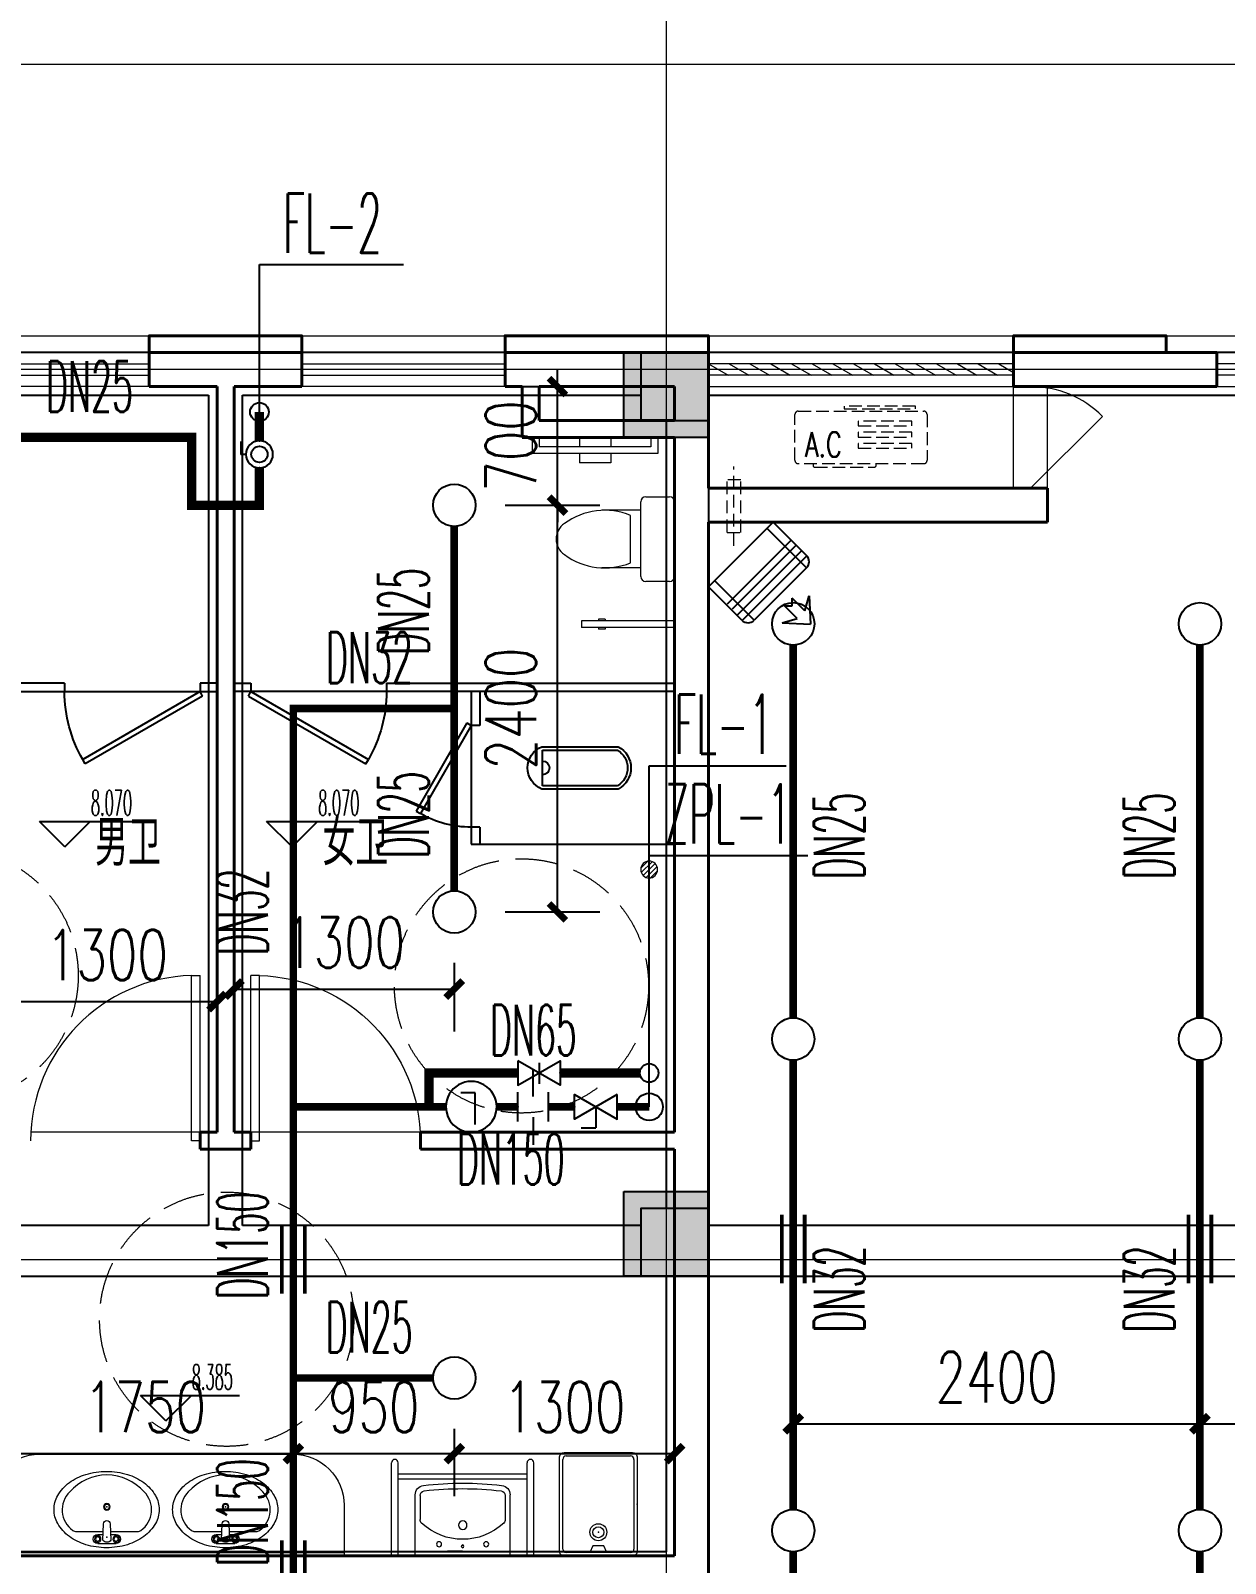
# Model space of a CAD drawing. Extents: x 1031190 to 1725648, y 733081 to 1571294.
# Drawn here: x 1148267 to 1155317, y 987696 to 996739 of the extents above; entities that cross this region are included whole.
import ezdxf

# ---------------------------------------------------------------- set-up
doc = ezdxf.new("R2010")
doc.units = 0
doc.header["$LTSCALE"] = 1000
doc.header["$MEASUREMENT"] = 0
for name, pattern in [('__DASH', [0.35, 0.25, -0.1]), ('ACAD_ISO10W100', [18.5, 12, -3, 0.5, -3]), ('DASH', [0.35, 0.25, -0.1]), ('DOTE', [2.42, 2, -0.2, 0.02, -0.2]), ('HIDDEN', [0.375, 0.25, -0.125])]:
    doc.linetypes.add(name, pattern=pattern)
for name, color, linetype in [('A-AC', 8, 'Continuous'), ('BEAM', 4, 'Continuous'), ('DIM_ELEV', 3, 'Continuous'), ('DIM_不分区喷淋', 3, 'Continuous'), ('DIM_废水', 3, 'Continuous'), ('EQUIP_不分区喷淋', 7, 'Continuous'), ('EVALVE_不分区喷淋', 7, 'Continuous'), ('PIPE-不分区喷淋', 6, 'ZP'), ('PIPE-废水', 31, 'F'), ('PUB_TEXT', 4, 'Continuous'), ('S-COLU-HATCH', 30, 'Continuous'), ('S-COLU-LINE1', 6, 'Continuous'), ('TEXT_不分区喷淋', 7, 'Continuous'), ('TEXT_废水', 7, 'Continuous'), ('TWT_DIM', 3, 'Continuous'), ('VALVE_不分区喷淋', 7, 'Continuous'), ('VALVE_不分区给水', 7, 'Continuous'), ('VALVE_废水', 7, 'Continuous'), ('VPIPE-不分区喷淋', 6, 'ZP'), ('VPIPE-废水', 31, 'F'), ('洁具', 200, 'Continuous')]:
    doc.layers.add(name, color=color, linetype=linetype)
for name, color, linetype, lineweight in [('DOTE', 19, 'DOTE', 9), ('LVTRY', 1, 'Continuous', 13), ('STAIR', 2, 'Continuous', 18), ('WALL', 9, 'Continuous', 40), ('WINDOW', 8, 'Continuous', 15), ('平面-看线', 45, 'Continuous', 15), ('平面-空调室内机', 8, 'Continuous', 9), ('平面-空调预留孔', 8, 'Continuous', 15)]:
    doc.layers.add(name, color=color, linetype=linetype, lineweight=lineweight)
doc.styles.add('_TCH_DIM', font='SIMPLEX.shx', dxfattribs={"width": 0.6, "oblique": 10, "bigfont": 'hztxt.shx'})
doc.styles.add('_TCH_DIM_T3', font='SIMPLEX', dxfattribs={"width": 0.705882, "bigfont": 'GBCBIG'})
doc.styles.add('_TWT_PIPEDN', font='SIMPLEX.shx', dxfattribs={"width": 0.6, "oblique": 10, "height": 3, "bigfont": 'HZTXT.shx'})
doc.styles.add('_TWT_SERIAL', font='simplex.shx', dxfattribs={"width": 0.6, "oblique": 10, "height": 3.5, "bigfont": 'aadri.shx'})
doc.styles.add('DIM_FONT', font='SIMPLEX.shx', dxfattribs={"width": 0.56})
doc.styles.get("Standard").update_dxf_attribs({"font": 'gbenor.shx', "bigfont": 'gbcbig.shx'})
doc.linetypes.add('F', pattern='A,3,-0.2,["F",Standard,S=0.25,R=0,X=-0.1,Y=-0.115],-0.2', length=3.4)
doc.linetypes.add('ZP', pattern='A,3,-0.2,["ZP",Standard,S=0.25,R=0,X=-0.1,Y=-0.115],-0.35', length=3.55)
doc.dimstyles.new('_TWT_ARCH&&100', dxfattribs={"dimtxt": 297.5, "dimasz": 100, "dimexe": 250, "dimexo": 300, "dimgap": 126.25, "dimtad": 1, "dimdec": 0, "dimzin": 0, "dimdsep": 46, "dimtxsty": '_TCH_DIM_T3', "dimblk": 'ARCHTICK', "dimcen": 0.09, "dimclrt": 7, "dimazin": 2, "dimtfac": 1, "dimtdec": 0, "dimtix": 1, "dimtmove": 2, "dimatfit": 3, "dimfxl": 0, "dimtolj": 1, "dimtzin": 0, "dimarcsym": 0})

# ---------------------------------------------------------------- blocks, each defined once
blk = doc.blocks.new('A$C130B5CA4')
at = {"layer": 'BEAM'}
for p, q in [((36800, -1700), (34300, -1700)), ((39250, -1700), (36800, -1700)), ((43300, -1700), (39650, -1700)), ((34300, -1950), (36700, -1950)), ((36700, -1950), (36700, -6850)), ((36900, -6850), (36900, -1950)), ((36900, -1950), (39250, -1950)), ((39650, -1950), (43175, -1950)), ((39401, -2100), (39401, -6750)), ((39651, -6750), (39651, -2100)), ((36700, -6850), (34100, -6850)), ((39250, -6850), (36900, -6850)), ((43175, -6850), (39650, -6850)), ((34100, -7150), (36800, -7150)), ((36800, -7150), (39250, -7150)), ((39401, -7150), (39401, -8775)), ((39650, -7150), (43175, -7150)), ((39651, -8900), (39651, -7150)), ((39401, -8775), (34100, -8775))]:
    blk.add_line(p, q, dxfattribs=at)
for points in [[(39650, -1700), (39250, -1700), (39250, -2100), (39650, -2100)], [(39650, -6750), (39250, -6750), (39250, -7150), (39650, -7150)]]:
    blk.add_lwpolyline(points, close=True, dxfattribs=at)
blk = doc.blocks.new('$lvtry$00000171')
for p, q in [((-74, 11), (-11, 74)), ((-70, -27), (27, 70)), ((-53, -53), (53, 53)), ((-27, -70), (70, 27)), ((11, -74), (74, -11))]:
    blk.add_line(p, q)
blk.add_circle((0, 0), 75)
blk.add_point((0, 0))
blk = doc.blocks.new('A$C752800CC')
at = {"layer": 'LVTRY', "color": 0}
for p, q in [((380, 0.5), (820, 0.5)), ((1081.7, 0.5), (1081.7, -549.5)), ((1121.7, 0.5), (1121.7, -549.5)), ((350, -169.5), (350, -29.5)), ((850, -29.5), (850, -169.5)), ((0, -99.5), (95, -99.5)), ((0, -139.5), (55, -139.5)), ((55, -139.5), (55, -799.5)), ((95, -99.5), (95, -839.5)), ((820, -199.5), (380, -199.5)), ((430.3, -199.9), (430.3, -429.9)), ((739.7, -259.9), (460.3, -259.9)), ((769.7, -199.9), (769.7, -429.9)), ((0, -377), (55, -377)), ((95, -377), (150, -377)), ((150, -377), (150, -562)), ((1071.7, -409.5), (1081.7, -409.5)), ((1071.7, -409.5), (1071.7, -449.5)), ((1071.7, -449.5), (1081.7, -449.5)), ((1121.7, -409.5), (1131.7, -409.5)), ((1121.7, -449.5), (1131.7, -449.5)), ((1131.7, -409.5), (1131.7, -449.5)), ((0, -562), (55, -562)), ((95, -562), (150, -562)), ((1081.7, -549.5), (1121.7, -549.5)), ((0, -799.5), (55, -799.5)), ((0, -839.5), (95, -839.5))]:
    blk.add_line(p, q, dxfattribs=at)
for centre, radius, start, end in [((380, -29.5), 30, 90, 180), ((820, -29.5), 30, 0, 90), ((380, -169.5), 30, 180, 270), ((820, -169.5), 30, 270, 0), ((827.4, -412.3), 397.5, 157.45048, 216.63815), ((372.6, -412.3), 397.5, 323.36186, 22.54953), ((600, -589.1), 109.8, 213.45086, 326.54914)]:
    blk.add_arc(centre, radius, start, end, dxfattribs=at)
at = {"layer": 'LVTRY', "color": 0, "style": 'DIM_FONT', "text_generation_flag": 4, "width": 0.8, "flags": 9}
for tag in ['XSIZE', 'YSIZE']:
    blk.add_attdef(tag, (600, 0), '', height=0.5, rotation=180, dxfattribs=at)
blk = doc.blocks.new('BFBFGBVDVD')
at = {"layer": '洁具', "color": 0}
for p, q in [((1180497.1, 1092193.6), (1180597.1, 1092193.6)), ((1180597.1, 1092193.6), (1180597.1, 1092143.6)), ((1181397.1, 1092193.6), (1181397.1, 1092143.6)), ((1181397.1, 1092193.6), (1183147.1, 1092193.6)), ((1183147.1, 1092143.6), (1180497.1, 1092143.6)), ((1180582.1, 1092117.6), (1180597.1, 1092143.6)), ((1180582.1, 1092117.6), (1181274.9, 1091717.6)), ((1180597.1, 1092143.6), (1181289.9, 1091743.6)), ((1181274.9, 1091717.6), (1181289.9, 1091743.6))]:
    blk.add_line(p, q, dxfattribs=at)
blk.add_arc((1180597.1, 1092143.6), 800, 330, 0, dxfattribs=at)
at = {"color": 8, "ltscale": 0.5, "rotation": 270}
blk.add_blockref('A$C752800CC', (1183147.1, 1093643.6), dxfattribs=at)
blk = doc.blocks.new('cssd')
at = {"layer": '洁具', "color": 0}
for p, q in [((8184438.1, -430267.8), (8184957.7, -429967.8)), ((8184453.1, -430293.8), (8184972.7, -429993.8)), ((8184957.7, -429967.8), (8184972.7, -429993.8)), ((8184438.1, -430267.8), (8184453.1, -430293.8)), ((8184253.1, -431493.8), (8184253.1, -430293.8)), ((8184253.1, -430293.8), (8185153.1, -430293.8)), ((8184253.1, -430343.8), (8184453.1, -430343.8)), ((8184453.1, -430343.8), (8184453.1, -430293.8)), ((8185053.1, -430343.8), (8185053.1, -430293.8)), ((8185053.1, -430343.8), (8185153.1, -430343.8)), ((8185153.1, -430293.8), (8185153.1, -431493.8)), ((8184578.1, -430710.4), (8184578.1, -431161.7)), ((8184808.1, -430714.7), (8184598.1, -430714.7)), ((8184598.1, -430714.7), (8184598.1, -431156.4)), ((8184808.1, -431156.4), (8184808.1, -430714.7)), ((8184828.1, -431161.7), (8184828.1, -430710.4)), ((8184253.1, -431493.8), (8185153.1, -431493.8))]:
    blk.add_line(p, q, dxfattribs=at)
for centre, radius, start, end in [((8184453.1, -430293.8), 600, 0, 30), ((8184703.1, -430761.8), 135.2, 22.35514, 157.64486), ((8184703.1, -430714.7), 40, 180, 0), ((8184703.1, -431093.8), 142.3, 208.51046, 331.48954), ((8184703.1, -431093.8), 122.3, 210.80777, 329.19223)]:
    blk.add_arc(centre, radius, start, end, dxfattribs=at)
blk = doc.blocks.new('FGFGFNBFNB')
at = {"layer": '洁具', "color": 0}
for p, q in [((1179497.1, 1092193.6), (1177797.1, 1092193.6)), ((1179497.1, 1092193.6), (1179497.1, 1092143.6)), ((1180297.1, 1092193.6), (1180297.1, 1092143.6)), ((1180397.1, 1092193.6), (1180297.1, 1092193.6)), ((1177797.1, 1092143.6), (1180397.1, 1092143.6)), ((1180297.1, 1092143.6), (1179604.2, 1091743.6)), ((1180312.1, 1092117.6), (1179619.2, 1091717.6)), ((1180312.1, 1092117.6), (1180297.1, 1092143.6)), ((1179619.2, 1091717.6), (1179604.2, 1091743.6))]:
    blk.add_line(p, q, dxfattribs=at)
blk.add_arc((1180297.1, 1092143.6), 800, 180, 210, dxfattribs=at)
at = {"color": 8, "ltscale": 0.5, "xscale": -1, "rotation": 90}
blk.add_blockref('A$C752800CC', (1177797.1, 1093643.6), dxfattribs=at)
blk = doc.blocks.new('_LV1')
at = {"color": 0}
for p, q in [((-280, 0), (280, 0)), ((-280, 0), (-280, -360.7)), ((280, 0), (280, -360.7)), ((-280, -29), (280, -29)), ((0.2, -29), (-89.8, -29)), ((-89.8, -29), (90.2, -29)), ((-250.9, -356.5), (-250.9, -214.3)), ((251.3, -356.4), (251.3, -214.6))]:
    blk.add_line(p, q, dxfattribs=at)
for centre, radius in [((-138.9, -69.1), 15), ((0, -56.7), 8), ((138.9, -69.1), 15), ((0.9, -181.6), 24.9)]:
    blk.add_circle(centre, radius, dxfattribs=at)
for centre, radius, start, end in [((0, -452.1), 353.9, 46.75809, 133.15434), ((-222.9, -214.3), 28, 133.15434, 180), ((223.3, -214.6), 28, 0, 46.75809), ((-224, -360.7), 56, 180, 263.48098), ((-222.9, -356.5), 28, 180, 263.49841), ((223.3, -356.4), 28, 276.51223, 0), ((224, -360.7), 56, 276.51902, 0), ((0, 1599.6), 2029, 263.48098, 276.51902), ((0, 1599.6), 1996.7, 263.49841, 276.51223)]:
    blk.add_arc(centre, radius, start, end, dxfattribs=at)
blk = doc.blocks.new('A$C549C535F')
at = {"layer": 'LVTRY', "color": 0}
for p, q in [((0, 0), (-550, 0)), ((0, -40), (-550, -40)), ((-484.9, -800), (-484.9, -40)), ((-454.9, -800), (-454.9, -40)), ((0, -800), (-550, -800)), ((0, -840), (-550, -840))]:
    blk.add_line(p, q, dxfattribs=at)
for centre in [(-550, -20), (-550, -820)]:
    blk.add_arc(centre, 20, 89.99937, 269.99937, dxfattribs=at)
at = {"layer": 'LVTRY', "color": 8, "extrusion": (0, 0, -1), "zscale": -1, "rotation": 90}
blk.add_blockref('_LV1', (0, -420), dxfattribs=at)
blk = doc.blocks.new('gsergvr')
at = {"layer": '平面-空调预留孔', "linetype": 'DASH', "ltscale": 0.3}
for p, q in [((34075.4, 17176.2), (34075.4, 17166.2)), ((34085.4, 17156.2), (34438.2, 17156.2)), ((34448.2, 17166.2), (34448.2, 17176.2))]:
    blk.add_line(p, q, dxfattribs=at)
blk.add_lwpolyline([(34728.6, 17176.2), (33988.6, 17176.2, -0.414214), (33968.6, 17196.2), (33968.6, 17466.2, -0.414214), (33988.6, 17486.2), (34728.6, 17486.2, -0.414214), (34748.6, 17466.2), (34748.6, 17196.2, -0.414214)], format="xyb", close=True, dxfattribs=at)
for points in [[(34679.3, 17515.3), (34259.5, 17515.3), (34259.5, 17500.2), (34679.3, 17500.2)], [(34658.2, 17427.7), (34342.6, 17427.7), (34342.6, 17398.8), (34658.2, 17398.8)], [(34658.2, 17361.9), (34342.6, 17361.9), (34342.6, 17333), (34658.2, 17333)], [(34658.2, 17296.1), (34342.6, 17296.1), (34342.6, 17267.2), (34658.2, 17267.2)]]:
    blk.add_lwpolyline(points, close=True, dxfattribs=at)
for centre, start, end in [((34085.4, 17166.2), 180, 270), ((34438.2, 17166.2), 270, 0)]:
    blk.add_arc(centre, 10, start, end, dxfattribs=at)
at = {"layer": '平面-空调预留孔', "linetype": 'DASH', "ltscale": 0.3, "style": '_TCH_DIM', "width": 0.705882}
blk.add_text('A.C', height=146.88, dxfattribs=at).set_placement((34027.9, 17215.8))
blk = doc.blocks.new('dongkong')
at = {"layer": '平面-空调预留孔', "linetype": 'HIDDEN', "ltscale": 0.3}
for p, q in [((-603796, 210899.9), (-603796, 210431.5)), ((-603836, 210821), (-603836, 210510.8)), ((-603836, 210821), (-603756, 210821)), ((-603756, 210821), (-603756, 210510.8))]:
    blk.add_line(p, q, dxfattribs=at)
blk.add_lwpolyline([(-603756, 210510.8), (-603836, 210510.8)], dxfattribs=at)
blk = doc.blocks.new('QER5Y5WE3')
for p, q in [((-194.3, 187.5), (-0.7, 388)), ((71.8, 389.3), (-156.2, 153.1)), ((388.7, 13.9), (0.2, 388.9)), ((71.8, 389.3), (386.5, 85.6)), ((236.3, 408), (404.5, 419)), ((326.2, 383.4), (236.3, 408)), ((326.2, 383.4), (253.2, 307.7)), ((399.4, 250.6), (404.5, 419)), ((292.4, -73.2), (-89.8, 295.7)), ((321.4, -42.6), (-60.6, 326)), ((359.7, -16.6), (-29.1, 358.7)), ((296.7, 307.4), (253.2, 307.7)), ((298.5, 263.9), (296.7, 307.4)), ((371.5, 339.5), (298.5, 263.9)), ((399.4, 250.6), (371.5, 339.5)), ((194.3, -187.5), (-194.3, 187.5)), ((386.5, 85.6), (158.6, -150.6)), ((387.8, 13), (194.3, -187.5))]:
    blk.add_line(p, q)
for centre, start, end in [((36.2, 352.4), 46.01539, 136.01539), ((350.9, 48.7), 316.01539, 46.01539)]:
    blk.add_arc(centre, 51.3, start, end)
blk = doc.blocks.new('rewerwer')
at = {"layer": 'S-COLU-HATCH'}
h = blk.add_hatch(color=8, dxfattribs=at)
h.dxf.hatch_style = 1
h.paths.add_polyline_path([(1332337.7, 1149256.1), (1332837.7, 1149256.1), (1332837.7, 1148756.1), (1332337.7, 1148756.1)])
h = blk.add_hatch(color=8, dxfattribs=at)
h.dxf.hatch_style = 1
h.paths.add_polyline_path([(1332337.7, 1144306.1), (1332837.7, 1144306.1), (1332837.7, 1143806.1), (1332337.7, 1143806.1)])
at = {"layer": 'S-COLU-LINE1', "color": 8}
for points in [[(1332337.7, 1149256.1), (1332837.7, 1149256.1), (1332837.7, 1148756.1), (1332337.7, 1148756.1)], [(1332337.7, 1144306.1), (1332837.7, 1144306.1), (1332837.7, 1143806.1), (1332337.7, 1143806.1)]]:
    blk.add_lwpolyline(points, close=True, dxfattribs=at)
blk = doc.blocks.new('$VALVE$00000533')
at = {"ltscale": 0.5, "const_width": 25}
for points in [[(-225, 75), (225, 75)], [(-225, -75), (225, -75)]]:
    blk.add_lwpolyline(points, dxfattribs=at)
blk = doc.blocks.new('_ArchTick')
at = {"color": 0, "linetype": 'ByBlock', "const_width": 0.4}
blk.add_lwpolyline([(-0.5, -0.5), (0.5, 0.5)], dxfattribs=at)
blk = doc.blocks.new('*D104')
at = {"layer": 'Defpoints', "color": 0}
for p in [(1155167, 989589.4), (1157867, 989589.4), (1157867, 988519.5)]:
    blk.add_point(p, dxfattribs=at)
at = {"layer": 'TWT_DIM', "color": 0, "lineweight": -2}
for p, q in [((1155167, 989289.4), (1155167, 988269.5)), ((1157867, 989289.4), (1157867, 988269.5)), ((1155167, 988519.5), (1157867, 988519.5))]:
    blk.add_line(p, q, dxfattribs=at)
at = {"layer": 'TWT_DIM', "color": 0, "lineweight": -2, "xscale": 100, "yscale": 100, "zscale": 100, "rotation": 180}
blk.add_blockref('_ArchTick', (1155167, 988519.5), dxfattribs=at)
at = {"layer": 'TWT_DIM', "color": 0, "lineweight": -2, "xscale": 100, "yscale": 100, "zscale": 100}
blk.add_blockref('_ArchTick', (1157867, 988519.5), dxfattribs=at)
at = {"layer": 'TWT_DIM', "color": 7, "insert": (1156517, 988794.5), "char_height": 297.5, "attachment_point": 5, "style": '_TCH_DIM_T3'}
blk.add_mtext('\\A1;2700', dxfattribs=at)
blk = doc.blocks.new('*D105')
at = {"layer": 'Defpoints', "color": 0}
for p in [(1152767, 989589.4), (1155167, 989589.4), (1155167, 988519.5)]:
    blk.add_point(p, dxfattribs=at)
at = {"layer": 'TWT_DIM', "color": 0, "lineweight": -2}
for p, q in [((1152767, 989289.4), (1152767, 988269.5)), ((1155167, 989289.4), (1155167, 988269.5)), ((1152767, 988519.5), (1155167, 988519.5))]:
    blk.add_line(p, q, dxfattribs=at)
at = {"layer": 'TWT_DIM', "color": 0, "lineweight": -2, "xscale": 100, "yscale": 100, "zscale": 100, "rotation": 180}
blk.add_blockref('_ArchTick', (1152767, 988519.5), dxfattribs=at)
at = {"layer": 'TWT_DIM', "color": 0, "lineweight": -2, "xscale": 100, "yscale": 100, "zscale": 100}
blk.add_blockref('_ArchTick', (1155167, 988519.5), dxfattribs=at)
at = {"layer": 'TWT_DIM', "color": 7, "insert": (1153967, 988794.5), "char_height": 297.5, "attachment_point": 5, "style": '_TCH_DIM_T3'}
blk.add_mtext('\\A1;2400', dxfattribs=at)
blk = doc.blocks.new('*D593')
at = {"layer": 'Defpoints', "color": 0}
for p in [(1149467, 991539.4), (1150767, 991539.4), (1150767, 991084.2)]:
    blk.add_point(p, dxfattribs=at)
at = {"layer": 'TWT_DIM', "color": 0, "lineweight": -2}
for p, q in [((1149467, 991239.4), (1149467, 990834.2)), ((1150767, 991239.4), (1150767, 990834.2)), ((1149467, 991084.2), (1150767, 991084.2))]:
    blk.add_line(p, q, dxfattribs=at)
at = {"layer": 'TWT_DIM', "color": 0, "lineweight": -2, "xscale": 100, "yscale": 100, "zscale": 100, "rotation": 180}
blk.add_blockref('_ArchTick', (1149467, 991084.2), dxfattribs=at)
at = {"layer": 'TWT_DIM', "color": 0, "lineweight": -2, "xscale": 100, "yscale": 100, "zscale": 100}
blk.add_blockref('_ArchTick', (1150767, 991084.2), dxfattribs=at)
at = {"layer": 'TWT_DIM', "color": 7, "insert": (1150117, 991359.2), "char_height": 297.5, "attachment_point": 5, "style": '_TCH_DIM_T3'}
blk.add_mtext('\\A1;1300', dxfattribs=at)
blk = doc.blocks.new('*D594')
at = {"layer": 'Defpoints', "color": 0}
for p in [(1148067, 991539.4), (1149367, 991539.4), (1149367, 991010.1)]:
    blk.add_point(p, dxfattribs=at)
at = {"layer": 'TWT_DIM', "color": 0, "lineweight": -2}
for p, q in [((1148067, 991239.4), (1148067, 990760.1)), ((1149367, 991239.4), (1149367, 990760.1)), ((1148067, 991010.1), (1149367, 991010.1))]:
    blk.add_line(p, q, dxfattribs=at)
at = {"layer": 'TWT_DIM', "color": 0, "lineweight": -2, "xscale": 100, "yscale": 100, "zscale": 100, "rotation": 180}
blk.add_blockref('_ArchTick', (1148067, 991010.1), dxfattribs=at)
at = {"layer": 'TWT_DIM', "color": 0, "lineweight": -2, "xscale": 100, "yscale": 100, "zscale": 100}
blk.add_blockref('_ArchTick', (1149367, 991010.1), dxfattribs=at)
at = {"layer": 'TWT_DIM', "color": 7, "insert": (1148717, 991285.1), "char_height": 297.5, "attachment_point": 5, "style": '_TCH_DIM_T3'}
blk.add_mtext('\\A1;1300', dxfattribs=at)
blk = doc.blocks.new('*D595')
at = {"layer": 'Defpoints', "color": 0}
for p in [(1148067, 988789.4), (1149817, 988789.4), (1149817, 988343.1)]:
    blk.add_point(p, dxfattribs=at)
at = {"layer": 'TWT_DIM', "color": 0, "lineweight": -2}
for p, q in [((1148067, 988489.4), (1148067, 988093.1)), ((1149817, 988489.4), (1149817, 988093.1)), ((1148067, 988343.1), (1149817, 988343.1))]:
    blk.add_line(p, q, dxfattribs=at)
at = {"layer": 'TWT_DIM', "color": 0, "lineweight": -2, "xscale": 100, "yscale": 100, "zscale": 100, "rotation": 180}
blk.add_blockref('_ArchTick', (1148067, 988343.1), dxfattribs=at)
at = {"layer": 'TWT_DIM', "color": 0, "lineweight": -2, "xscale": 100, "yscale": 100, "zscale": 100}
blk.add_blockref('_ArchTick', (1149817, 988343.1), dxfattribs=at)
at = {"layer": 'TWT_DIM', "color": 7, "insert": (1148942, 988618.1), "char_height": 297.5, "attachment_point": 5, "style": '_TCH_DIM_T3'}
blk.add_mtext('\\A1;1750', dxfattribs=at)
blk = doc.blocks.new('*D596')
at = {"layer": 'Defpoints', "color": 0}
for p in [(1149817, 988789.4), (1150767, 988789.4), (1150767, 988343.1)]:
    blk.add_point(p, dxfattribs=at)
at = {"layer": 'TWT_DIM', "color": 0, "lineweight": -2}
for p, q in [((1149817, 988489.4), (1149817, 988093.1)), ((1150767, 988489.4), (1150767, 988093.1)), ((1149817, 988343.1), (1150767, 988343.1))]:
    blk.add_line(p, q, dxfattribs=at)
at = {"layer": 'TWT_DIM', "color": 0, "lineweight": -2, "xscale": 100, "yscale": 100, "zscale": 100, "rotation": 180}
blk.add_blockref('_ArchTick', (1149817, 988343.1), dxfattribs=at)
at = {"layer": 'TWT_DIM', "color": 0, "lineweight": -2, "xscale": 100, "yscale": 100, "zscale": 100}
blk.add_blockref('_ArchTick', (1150767, 988343.1), dxfattribs=at)
at = {"layer": 'TWT_DIM', "color": 7, "insert": (1150292, 988618.1), "char_height": 297.5, "attachment_point": 5, "style": '_TCH_DIM_T3'}
blk.add_mtext('\\A1;950', dxfattribs=at)
blk = doc.blocks.new('*D597')
at = {"layer": 'Defpoints', "color": 0}
for p in [(1150767, 988789.4), (1152067, 988789.4), (1152067, 988343.1)]:
    blk.add_point(p, dxfattribs=at)
at = {"layer": 'TWT_DIM', "color": 0, "lineweight": -2}
for p, q in [((1150767, 988489.4), (1150767, 988093.1)), ((1152067, 988489.4), (1152067, 988093.1)), ((1150767, 988343.1), (1152067, 988343.1))]:
    blk.add_line(p, q, dxfattribs=at)
at = {"layer": 'TWT_DIM', "color": 0, "lineweight": -2, "xscale": 100, "yscale": 100, "zscale": 100, "rotation": 180}
blk.add_blockref('_ArchTick', (1150767, 988343.1), dxfattribs=at)
at = {"layer": 'TWT_DIM', "color": 0, "lineweight": -2, "xscale": 100, "yscale": 100, "zscale": 100}
blk.add_blockref('_ArchTick', (1152067, 988343.1), dxfattribs=at)
at = {"layer": 'TWT_DIM', "color": 7, "insert": (1151417, 988618.1), "char_height": 297.5, "attachment_point": 5, "style": '_TCH_DIM_T3'}
blk.add_mtext('\\A1;1300', dxfattribs=at)
blk = doc.blocks.new('*D601')
at = {"layer": 'Defpoints', "color": 0}
for p in [(1150767, 993939.4), (1151375.5, 993939.4), (1150767, 991539.4)]:
    blk.add_point(p, dxfattribs=at)
at = {"layer": 'TWT_DIM', "color": 0, "lineweight": -2}
for p, q in [((1151067, 993939.4), (1151625.5, 993939.4)), ((1151375.5, 991539.4), (1151375.5, 993939.4)), ((1151067, 991539.4), (1151625.5, 991539.4))]:
    blk.add_line(p, q, dxfattribs=at)
at = {"layer": 'TWT_DIM', "color": 0, "lineweight": -2, "xscale": 100, "yscale": 100, "zscale": 100}
for p, rotation in [((1151375.5, 993939.4), 90), ((1151375.5, 991539.4), 270)]:
    blk.add_blockref('_ArchTick', p, dxfattribs=dict(at, rotation=rotation))
at = {"layer": 'TWT_DIM', "color": 7, "insert": (1151100.5, 992739.4), "char_height": 297.5, "attachment_point": 5, "rotation": 90, "style": '_TCH_DIM_T3'}
blk.add_mtext('\\A1;2400', dxfattribs=at)
blk = doc.blocks.new('*D602')
at = {"layer": 'Defpoints', "color": 0}
for p in [(1150767, 994639.4), (1151375.5, 994639.4), (1150767, 993939.4)]:
    blk.add_point(p, dxfattribs=at)
at = {"layer": 'TWT_DIM', "color": 0, "lineweight": -2}
for p, q in [((1151375.5, 994639.4), (1151375.5, 994739.4)), ((1151067, 994639.4), (1151625.5, 994639.4)), ((1151375.5, 993939.4), (1151375.5, 994639.4)), ((1151067, 993939.4), (1151625.5, 993939.4)), ((1151375.5, 993939.4), (1151375.5, 993839.4))]:
    blk.add_line(p, q, dxfattribs=at)
at = {"layer": 'TWT_DIM', "color": 0, "lineweight": -2, "xscale": 100, "yscale": 100, "zscale": 100}
for p, rotation in [((1151375.5, 994639.4), 270), ((1151375.5, 993939.4), 90)]:
    blk.add_blockref('_ArchTick', p, dxfattribs=dict(at, rotation=rotation))
at = {"layer": 'TWT_DIM', "color": 7, "insert": (1151100.5, 994289.4), "char_height": 297.5, "attachment_point": 5, "rotation": 90, "style": '_TCH_DIM_T3'}
blk.add_mtext('\\A1;700', dxfattribs=at)
blk = doc.blocks.new('$EVALVE$00000030')
for p in [(0, 0), (87, 124.3)]:
    blk.add_line(p, (0, 124.3))
blk.add_lwpolyline([(-125.2, -72.3), (125.2, 72.3), (125.2, -72.3), (-125.2, 72.3)], close=True)
for p in [(-125.2, 0), (125.2, 0)]:
    blk.add_point(p)
blk = doc.blocks.new('$EVALVE$00000027')
at = {"color": 7}
for p, q in [((-23.4, 104.4), (-23.4, -83.4)), ((-23.4, -83.4), (61.1, -83.4))]:
    blk.add_line(p, q, dxfattribs=at)
blk.add_lwpolyline([(-150, 0, 1), (150, 0, 1), (-150, 0, 0.808179)], format="xyb")
for p in [(-150, 0), (150, 0)]:
    blk.add_point(p)
blk = doc.blocks.new('$VALVE$00000458')
at = {"linetype": 'Continuous'}
for p, q in [((0, 60.5), (0, 224.5)), ((-89.9, 86.2), (-89.9, -86.2)), ((89.9, 86.2), (89.9, -86.2)), ((0, -60.5), (0, -224.5))]:
    blk.add_line(p, q, dxfattribs=at)
for p in [(-89.9, 0), (89.9, 0)]:
    blk.add_point(p)
blk = doc.blocks.new('$VALVE$00000296')
for points in [[(-125, 72.2), (-125, -72.2), (125, 72.2), (125, -72.2), (-125, 72.2)], [(0, 60.2), (0, -63.6)]]:
    blk.add_lwpolyline(points)
for p in [(-125, 0), (125, 0)]:
    blk.add_point(p)
blk = doc.blocks.new('$VALVE$00000524')
for p in [(75.1, 110.7), (0, 80)]:
    blk.add_line(p, (0, 110.7))
blk.add_lwpolyline([(-80, 0, 1), (80, 0, 1), (-80, 0, 0.376185)], format="xyb")
blk.add_circle((0, 0), 48)
for p in [(-80, 0), (80, 0)]:
    blk.add_point(p)
blk = doc.blocks.new('$TwtSys$00000125')
blk.add_circle((0, 0, 0), 1)
blk = doc.blocks.new('$DorLib2D$00000114')
at = {"color": 0}
blk.add_line((0.5, 0), (-0.207, 0.707), dxfattribs=at)
blk.add_arc((0.5, 0), 1, 135, 180, dxfattribs=at)
blk = doc.blocks.new('$WINLIB2D$00000001')
at = {"color": 0}
for points in [[(-0.5, 0.5), (-0.5, -0.5)], [(-0.5, 0.5), (0.5, 0.5)], [(0.5, -0.5), (0.5, 0.5)], [(0.5, 0.1667), (-0.5, 0.1667)], [(0.5, -0.1667), (-0.5, -0.1667)], [(-0.5, -0.5), (0.5, -0.5)]]:
    blk.add_lwpolyline(points, dxfattribs=at)
blk = doc.blocks.new('$DorLib2D$00000001')
for p, q in [((0.45, 0.975), (0.5, 0.975)), ((0.45, 0), (0.45, 0.975)), ((0.5, 0), (0.5, 0.975)), ((0.5, 0), (0.45, 0))]:
    blk.add_line(p, q)
at = {"lineweight": 13}
blk.add_arc((0.475, 0), 0.975, 91.46928, 180, dxfattribs=at)
blk = doc.blocks.new('$WINLIB2D$00000039')
at = {"color": 0}
for points in [[(-0.5, 0.5), (-0.5, -0.5)], [(0.5, 0.5), (-0.5, 0.5)], [(0.5, -0.5), (0.5, 0.5)], [(-0.5, 0.1667), (0.5, 0.1667)], [(-0.3839, -0.1667), (-0.448, 0.1667)], [(-0.3159, -0.1667), (-0.38, 0.1667)], [(-0.2479, -0.1667), (-0.312, 0.1667)], [(-0.1799, -0.1667), (-0.244, 0.1667)], [(-0.1119, -0.1667), (-0.176, 0.1667)], [(-0.0439, -0.1667), (-0.108, 0.1667)], [(0.0241, -0.1667), (-0.04, 0.1667)], [(0.0921, -0.1667), (0.028, 0.1667)], [(0.16, -0.1667), (0.0959, 0.1667)], [(0.228, -0.1667), (0.1639, 0.1667)], [(0.296, -0.1667), (0.2319, 0.1667)], [(0.364, -0.1667), (0.2999, 0.1667)], [(0.432, -0.1667), (0.3679, 0.1667)], [(0.5, -0.1667), (0.4359, 0.1667)], [(-0.4519, -0.1667), (-0.5, 0.0836)], [(-0.5, -0.1667), (0.5, -0.1667)], [(0.5, -0.5), (-0.5, -0.5)]]:
    blk.add_lwpolyline(points, dxfattribs=at)
blk = doc.blocks.new('$lvtry$00000187')
at = {"color": 0}
for p, q in [((-285, -420, 0), (-285, -40, 0)), ((-265, -20, 0), (265, -20, 0)), ((285, -40, 0), (285, -420, 0)), ((285, -180, 0), (245, -197.5, 0)), ((245, -197.5, 0), (245, -262.5, 0)), ((245, -262.5, 0), (285, -280, 0)), ((265, -440, 0), (-265, -440, 0))]:
    blk.add_line(p, q, dxfattribs=at)
at = {"color": 0, "elevation": 0}
blk.add_lwpolyline([(305, -430, -0.414214), (275, -460), (-275, -460, -0.414214), (-305, -430), (-305, -30, -0.414214), (-275, 0), (275, 0, -0.414214), (305, -30)], format="xyb", close=True, dxfattribs=at)
at = {"color": 0}
for radius in [50, 32.5]:
    blk.add_circle((165, -230, 0), radius, dxfattribs=at)
for centre, start, end in [((-265, -40, 0), 90, 180), ((265, -40, 0), 0, 90), ((-265, -420, 0), 180, 270), ((265, -420, 0), 270, 0)]:
    blk.add_arc(centre, 20, start, end, dxfattribs=at)
for p in [(0, 0, 0), (165, -230, 0)]:
    blk.add_point(p, dxfattribs=at)
blk = doc.blocks.new('$lvtry$00000196')
at = {"color": 0}
for points in [[(219.4, -384.7, 0.106486), (288.5, -307.6, 0.130324), (310.3, -225.4, 0.130324), (288.5, -143.1, 0.106486), (219.4, -66, 0.084172), (122.7, -18.1, 0.073176), (0, 0, 0.073176), (-122.7, -18.1, 0.084172), (-219.4, -66, 0.106486), (-288.5, -143.1, 0.130324), (-310.3, -225.4, 0.130324), (-288.5, -307.6, 0.106486), (-219.4, -384.7, 0.084172), (-122.7, -432.7, 0.073176), (0, -450.7, 0.073176), (122.7, -432.7, 0.084172)], [(-21.8, -44.3), (-17.3, -142, 1), (21, -142), (25.6, -44.3, 0.493794)]]:
    blk.add_lwpolyline(points, format="xyb", close=True, dxfattribs=at)
for points in [[(-52.4, -25.1), (56.2, -25.1)], [(-52.4, -78), (-20.3, -78)], [(24, -78), (56.2, -78)]]:
    blk.add_lwpolyline(points, dxfattribs=at)
for points in [[(-217.8, -329.4, -0.467303), (-199.2, -102.7, -0.154885), (-179, -96.3), (-17.3, -96.3, -0.154885)], [(21, -96.3), (182.8, -96.3, -0.154885), (203, -102.7, -0.467303), (221.6, -329.4, -0.210278), (1.9, -429.5, -0.210278), (-217.8, -329.4, -0.467303)]]:
    blk.add_lwpolyline(points, format="xyb", dxfattribs=at)
for centre, radius in [((-52.4, -51.6), 19.4), ((-52.4, -51.6), 12.6), ((56.2, -51.6), 19.4), ((56.2, -51.6), 12.6), ((1.9, -241), 19.7), ((1.9, -241), 14.7)]:
    blk.add_circle(centre, radius, dxfattribs=at)
for centre, start, end in [((-52.4, -51.6), 90, 270), ((56.2, -51.6), 270, 90)]:
    blk.add_arc(centre, 26.5, start, end, dxfattribs=at)
for p in [(1.9, -62.4), (1.9, -241)]:
    blk.add_point(p, dxfattribs=at)

msp = doc.modelspace()

# ---------------------------------------------------------------- hatches: boundary and pattern name
at = {"layer": 'PIPE-不分区喷淋'}
for points in [[(1149817, 992739.4), (1149794.5, 992739.4), (1149794.5, 992761.9)], [(1149817, 992739.4), (1149817, 992761.9), (1149794.5, 992761.9)]]:
    msp.add_hatch(color=256, dxfattribs=at).paths.add_polyline_path(points)
at = {"layer": 'PIPE-废水'}
for points in [[(1149217, 994339.4), (1149217, 994366.9), (1149244.5, 994366.9)], [(1149217, 994339.4), (1149244.5, 994339.4), (1149244.5, 994366.9)], [(1149217, 993939.4), (1149189.5, 993939.4), (1149189.5, 993911.9)], [(1149217, 993939.4), (1149217, 993911.9), (1149189.5, 993911.9)], [(1149617, 993939.4), (1149644.5, 993939.4), (1149644.5, 993911.9)], [(1149617, 993939.4), (1149617, 993911.9), (1149644.5, 993911.9)], [(1150617, 990589.4), (1150617, 990616.9), (1150589.5, 990616.9)], [(1150617, 990589.4), (1150589.5, 990589.4), (1150589.5, 990616.9)]]:
    msp.add_hatch(color=256, dxfattribs=at).paths.add_polyline_path(points)

# ---------------------------------------------------------------- linework, layer by layer
at = {"layer": 'DIM_ELEV', "color": 8}
for p, q in [((1148468.3, 991923.4), (1148318.3, 992073.4)), ((1148318.3, 992073.4), (1148902.9, 992073.4)), ((1148468.3, 991923.4), (1148618.3, 992073.4)), ((1149809.6, 991923.4), (1149659.6, 992073.4)), ((1149659.6, 992073.4), (1150244.2, 992073.4)), ((1149809.6, 991923.4), (1149959.6, 992073.4)), ((1149065.3, 988535.9), (1148915.3, 988685.9)), ((1148915.3, 988685.9), (1149499.9, 988685.9)), ((1149065.3, 988535.9), (1149215.3, 988685.9))]:
    msp.add_line(p, q, dxfattribs=at)
at = {"layer": 'DIM_不分区喷淋'}
for p, q in [((1151917, 990389.4), (1151917, 991872.9)), ((1151917, 991872.9), (1152852.3, 991872.9))]:
    msp.add_line(p, q, dxfattribs=at)
at = {"layer": 'DIM_废水'}
for p, q in [((1149617, 994489.4), (1149617, 995358.9)), ((1149617, 995358.9), (1150468.1, 995358.9)), ((1151917, 990589.4), (1151917, 992401.5)), ((1151917, 992401.5), (1152725.4, 992401.5))]:
    msp.add_line(p, q, dxfattribs=at)
at = {"layer": 'DOTE', "linetype": 'ACAD_ISO10W100', "ltscale": 100}
for p, q in [((1152017, 1000639.4), (1152017, 979939.4)), ((1187717, 996539.4), (1110440.6, 996539.4)), ((1187717, 994739.4), (1146417, 994739.4)), ((1129617, 989489.4), (1187717, 989489.4))]:
    msp.add_line(p, q, dxfattribs=at)
at = {"layer": 'LVTRY', "color": 8}
msp.add_lwpolyline([(1150117, 987739.4), (1148017, 987739.4), (1148017, 988039.4, -0.414214), (1148317, 988339.4), (1149817, 988339.4, -0.414214), (1150117, 988039.4)], format="xyb", close=True, dxfattribs=at)
msp.add_lwpolyline([(1150117, 987739.4), (1148017, 987739.4), (1148017, 987759.4), (1150117, 987759.4)], close=True, dxfattribs=at)
at = {"layer": 'PIPE-不分区喷淋', "const_width": 45}
for points in [[(1150767, 993814.4), (1150767, 992739.4)], [(1152767, 993114.4), (1152767, 990914.4)], [(1155167, 993114.4), (1155167, 990914.4)], [(1149817, 992739.4), (1149817, 990389.4)], [(1150767, 992739.4), (1149817, 992739.4)], [(1150767, 992739.4), (1150767, 991664.4)], [(1152767, 990664.4), (1152767, 988014.4)], [(1155167, 990664.4), (1155167, 988014.4)], [(1150717, 990389.4), (1149817, 990389.4)], [(1149817, 990389.4), (1149817, 988789.4)], [(1151142.9, 990389.4), (1151017, 990389.4)], [(1151476.9, 990389.4), (1151322.6, 990389.4)], [(1151917, 990389.4), (1151727.3, 990389.4)], [(1149817, 988789.4), (1149817, 987239.4)], [(1149817, 988789.4), (1150642, 988789.4)], [(1152767, 987764.4), (1152767, 987239.4)], [(1155167, 987764.4), (1155167, 987239.4)]]:
    msp.add_lwpolyline(points, dxfattribs=at)
at = {"layer": 'PIPE-废水', "const_width": 55}
for points in [[(1149617, 994489.4), (1149617, 994319.4)], [(1148067, 994339.4), (1149217, 994339.4)], [(1149217, 994339.4), (1149217, 993939.4)], [(1149617, 994159.4), (1149617, 993939.4)], [(1149217, 993939.4), (1149617, 993939.4)], [(1151142, 990589.4), (1150617, 990589.4)], [(1150617, 990589.4), (1150617, 990389.4)], [(1151862, 990589.4), (1151392, 990589.4)]]:
    msp.add_lwpolyline(points, dxfattribs=at)
at = {"layer": 'STAIR', "color": 8, "linetype": '__DASH'}
for centre in [(1147797.7, 991163.2), (1151163.7, 991103), (1149423.7, 989136.1)]:
    msp.add_circle(centre, 750, dxfattribs=at)
at = {"layer": 'VPIPE-不分区喷淋'}
msp.add_circle((1151917, 990389.4), 80, dxfattribs=at)
at = {"layer": 'VPIPE-废水'}
for centre in [(1149617, 994489.4), (1151917, 990589.4)]:
    msp.add_circle(centre, 55, dxfattribs=at)
at = {"layer": 'WALL', "color": 8}
for p, q in [((1149467, 994839.4), (1148966.5, 994839.4)), ((1148966.5, 994839.4), (1148966.5, 994639.4)), ((1149867, 994839.4), (1149467, 994839.4)), ((1149867, 994639.4), (1149867, 994839.4)), ((1151267.4, 994839.4), (1151067, 994839.4)), ((1151067, 994839.4), (1151067, 994639.4)), ((1152167, 994839.4), (1151267.4, 994839.4)), ((1152267, 994839.4), (1152167, 994839.4)), ((1152267, 994639.4), (1152267, 994839.4)), ((1154167, 994839.4), (1154067, 994839.4)), ((1154067, 994839.4), (1154067, 994639.4)), ((1155267.1, 994839.4), (1154167, 994839.4)), ((1155267.1, 994639.4), (1155267.1, 994839.4)), ((1148966.5, 994639.4), (1149367, 994639.4)), ((1149367, 990239.4), (1149367, 994639.4)), ((1149467, 990239.4), (1149467, 994639.4)), ((1149467, 994639.4), (1149867, 994639.4)), ((1151067, 994639.4), (1151167.4, 994639.4)), ((1151167.4, 994639.4), (1151167.4, 994339.4)), ((1151267.4, 994639.4), (1151267.4, 994439.4)), ((1152067, 994639.4), (1151267.4, 994639.4)), ((1152067, 994439.4), (1152067, 994639.4)), ((1152267, 994439.4), (1152267, 994639.4)), ((1154267, 994639.4), (1154067, 994639.4)), ((1154267, 994639.4), (1155267.1, 994639.4)), ((1151267.4, 994439.4), (1152067, 994439.4)), ((1152267, 994039.4), (1152267, 994439.4)), ((1151167.4, 994339.4), (1152067, 994339.4)), ((1152067, 993939.4), (1152067, 994339.4)), ((1152267, 994039.4), (1154067, 994039.4)), ((1154267, 994039.4), (1154067, 994039.4)), ((1154267, 993839.4), (1154267, 994039.4)), ((1152067, 990239.4), (1152067, 993939.4)), ((1152267, 990239.4), (1152267, 993839.4)), ((1152267, 993839.4), (1154267, 993839.4)), ((1149367, 990239.4), (1149267, 990239.4)), ((1149267, 990239.4), (1149267, 990139.4)), ((1149567, 990239.4), (1149467, 990239.4)), ((1149567, 990139.4), (1149567, 990239.4)), ((1152067, 990239.4), (1150567, 990239.4)), ((1150567, 990239.4), (1150567, 990139.4)), ((1152267, 987539.4), (1152267, 990239.4)), ((1149267, 990139.4), (1149467, 990139.4)), ((1149467, 990139.4), (1149567, 990139.4)), ((1150567, 990139.4), (1152067, 990139.4)), ((1152067, 987739.4), (1152067, 990139.4)), ((1146717, 987739.4), (1152067, 987739.4))]:
    msp.add_line(p, q, dxfattribs=at)
for points in [[(1149867, 994839.4), (1149867, 994939.4), (1148966.5, 994939.4), (1148966.5, 994839.4)], [(1152267, 994839.4), (1152267, 994939.4), (1151067, 994939.4), (1151067, 994839.4)], [(1154967, 994839.4), (1154967, 994939.4), (1154067, 994939.4), (1154067, 994839.4)]]:
    msp.add_lwpolyline(points, dxfattribs=at)
at = {"layer": 'WINDOW'}
for p, q in [((1154067, 994039.4), (1154067, 994639.4)), ((1154267, 994039.4), (1154267, 994639.4)), ((1149267, 990239.4), (1148267, 990239.4)), ((1150567, 990239.4), (1149567, 990239.4))]:
    msp.add_line(p, q, dxfattribs=at)
at = {"layer": '平面-看线', "color": 8}
for points in [[(1147766.5, 994939.4), (1148966.5, 994939.4)], [(1149867, 994939.4), (1151067, 994939.4)], [(1152267, 994939.4), (1154067, 994939.4)], [(1154967, 994939.4), (1156767, 994939.4)]]:
    msp.add_lwpolyline(points, dxfattribs=at)

# ---------------------------------------------------------------- block references
at = {"color": 8, "xscale": -1}
for name in ['BFBFGBVDVD', 'FGFGFNBFNB']:
    msp.add_blockref(name, (2329864, -99304.2), dxfattribs=at)
at = {"color": 8, "rotation": 270}
msp.add_blockref('A$C549C535F', (1151236.1, 987739.4), dxfattribs=at)
at = {"layer": 'A-AC', "color": 8, "linetype": 'ByBlock', "rotation": 268.9846063388433}
msp.add_blockref('QER5Y5WE3', (1152457.9, 993648.5), dxfattribs=at)
at = {"layer": 'BEAM'}
msp.add_blockref('A$C130B5CA4', (1112617, 996539.4), dxfattribs=at)
at = {"layer": 'EQUIP_不分区喷淋', "xscale": 125, "yscale": 125, "zscale": 125, "rotation": 1.243358235020514e-11}
for p in [(1150767, 993939.4), (1150767, 991539.4), (1150767, 988789.4)]:
    msp.add_blockref('$TwtSys$00000125', p, dxfattribs=at)
at = {"layer": 'EQUIP_不分区喷淋', "xscale": 125, "yscale": 125, "zscale": 125}
for p in [(1152767, 993239.4), (1155167, 993239.4), (1152767, 990789.4), (1155167, 990789.4), (1152767, 987889.4), (1155167, 987889.4)]:
    msp.add_blockref('$TwtSys$00000125', p, dxfattribs=at)
at = {"layer": 'EVALVE_不分区喷淋', "rotation": 180.0000000003304}
for name, p in [('$EVALVE$00000027', (1150867, 990389.4)), ('$EVALVE$00000030', (1151602.1, 990389.4))]:
    msp.add_blockref(name, p, dxfattribs=at)
at = {"layer": 'LVTRY', "color": 8, "xscale": -0.6666666667107826, "yscale": 0.6666666667107826, "rotation": 269.9999887627829}
msp.add_blockref('$lvtry$00000171', (1151917, 991789.4), dxfattribs=at)
at = {"layer": 'LVTRY', "color": 8, "rotation": 269.9999999966305}
msp.add_blockref('$lvtry$00000187', (1151847, 988044.4), dxfattribs=at)
at = {"layer": 'LVTRY', "color": 8, "yscale": -1, "rotation": 359.9999999966305}
for p in [(1148715.1, 987787.8), (1149415.1, 987787.8)]:
    msp.add_blockref('$lvtry$00000196', p, dxfattribs=at)
at = {"layer": 'S-COLU-LINE1', "color": 8}
msp.add_blockref('rewerwer', (-180570.7, -154416.7), dxfattribs=at)
at = {"layer": 'VALVE_不分区喷淋', "rotation": 180.0000000003304}
msp.add_blockref('$VALVE$00000458', (1151232.7, 990389.4), dxfattribs=at)
at = {"layer": 'VALVE_不分区给水', "xscale": -0.8999999999999999, "yscale": -0.8999999999999999, "zscale": 0.8999999999999999, "rotation": 90}
for p in [(1152767, 989550.2, 3000), (1155167, 989550.2, 3000), (1149817, 989489.4), (1149817, 987628.7, 3000)]:
    msp.add_blockref('$VALVE$00000533', p, dxfattribs=at)
at = {"layer": 'VALVE_废水', "xscale": -1, "yscale": -1}
for name, p, rotation in [('$VALVE$00000524', (1149617, 994239.4), 270), ('$VALVE$00000296', (1151267, 990589.4), 180)]:
    msp.add_blockref(name, p, dxfattribs=dict(at, rotation=rotation))
at = {"layer": 'WINDOW'}
for name, p, xscale, yscale, zscale, rotation in [('$WINLIB2D$00000001', (1148366.5, 994739.4), 1200, 200, 1200, 180.000000000014), ('$WINLIB2D$00000001', (1150467, 994739.4), 1200, 200, 1200, 180.0000000000074), ('$WINLIB2D$00000039', (1153167, 994739.4), 1800, 200, 1800, 180.00000000002), ('$WINLIB2D$00000001', (1156167.1, 994739.4), 1800, -200, 1800, 1.87890327085041e-12), ('$DorLib2D$00000114', (1154167, 994339.4), -600, -600, -600, 90.00000000030016), ('$DorLib2D$00000001', (1148767, 990189.4), -1000, -1000, -1000, 180.0000000000047), ('$DorLib2D$00000001', (1150067, 990189.4), 1000, -1000, 1000, 180.000000000005)]:
    msp.add_blockref(name, p, dxfattribs=dict(at, xscale=xscale, yscale=yscale, zscale=zscale, rotation=rotation))
at = {"layer": '平面-空调室内机', "color": 8, "ltscale": 0.3, "xscale": -1, "rotation": 180}
msp.add_blockref('dongkong', (1756213, 1204600.2), dxfattribs=at)
at = {"layer": '平面-空调预留孔', "color": 8}
msp.add_blockref('gsergvr', (1118808.4, 977008.2), dxfattribs=at)
at = {"layer": '洁具', "color": 8, "linetype": 'Continuous', "xscale": -1, "rotation": 90.00000000343613}
msp.add_blockref('cssd', (720573.2, 9177092.5), dxfattribs=at)

# ---------------------------------------------------------------- texts
at = {"layer": 'DIM_ELEV', "color": 8, "style": '_TCH_DIM', "width": 0.423529}
for s, p in [('8.070', (1148622.6, 992108.4)), ('8.070', (1149963.9, 992108.4)), ('8.385', (1149217.7, 988720.9))]:
    msp.add_text(s, height=148.75, dxfattribs=at).set_placement(p)
at = {"layer": 'DIM_不分区喷淋', "color": 7, "style": '_TWT_SERIAL', "width": 0.48}
msp.add_text('ZPL-1', height=350, dxfattribs=at).set_placement((1152008.6, 991942.9))
at = {"layer": 'DIM_废水', "color": 7, "style": '_TWT_SERIAL', "width": 0.48}
for s, p in [('FL-2', (1149756.2, 995428.9)), ('FL-1', (1152065.7, 992471.5))]:
    msp.add_text(s, height=350, dxfattribs=at).set_placement(p)
at = {"layer": 'PUB_TEXT', "color": 8}
for s, p in [('男卫', (1148647.4, 991811.8)), ('女卫', (1149988.8, 991811.8))]:
    msp.add_text(s, height=270.07, dxfattribs=at).set_placement(p)
at = {"layer": 'TEXT_不分区喷淋', "style": '_TWT_PIPEDN', "width": 0.48}
for s, p in [('DN25', (1150617, 993055.8)), ('DN25', (1150617, 991855.8)), ('DN25', (1153188.1, 991730.8)), ('DN25', (1155017, 991730.8)), ('DN32', (1149667, 991282.4)), ('DN150', (1149667, 989252.6)), ('DN32', (1153188.1, 989057.4)), ('DN32', (1155017, 989057.4)), ('DN150', (1149667, 987677.6))]:
    msp.add_text(s, height=300, rotation=90, dxfattribs=at).set_placement(p)
for s, p in [('DN32', (1150010, 992889.4)), ('DN65', (1150977.6, 990691.8)), ('DN150', (1150782.4, 989930.3)), ('DN25', (1150008.4, 988939.4))]:
    msp.add_text(s, height=300, dxfattribs=at).set_placement(p)
at = {"layer": 'TEXT_废水', "style": '_TWT_PIPEDN', "width": 0.48}
msp.add_text('DN25', height=300, dxfattribs=at).set_placement((1148358.4, 994489.4))

# ---------------------------------------------------------------- dimensions: what is measured, and where the dimension line sits
at = {"layer": 'TWT_DIM'}
for p1, p2, distance, picture, middle in [((1150767, 993939.4), (1150767, 994639.4), -608.5, '*D602', (1151100.5, 994289.4)), ((1150767, 991539.4), (1150767, 993939.4), -608.5, '*D601', (1151100.5, 992739.4)), ((1148067, 991539.4), (1149367, 991539.4), -529.4, '*D594', (1148717, 991285.1)), ((1149467, 991539.4), (1150767, 991539.4), -455.2, '*D593', (1150117, 991359.2)), ((1152767, 989589.4), (1155167, 989589.4), -1069.9, '*D105', (1153967, 988794.5)), ((1155167, 989589.4), (1157867, 989589.4), -1069.9, '*D104', (1156517, 988794.5)), ((1148067, 988789.4), (1149817, 988789.4), -446.3, '*D595', (1148942, 988618.1)), ((1149817, 988789.4), (1150767, 988789.4), -446.3, '*D596', (1150292, 988618.1)), ((1150767, 988789.4), (1152067, 988789.4), -446.3, '*D597', (1151417, 988618.1))]:
    dim = msp.add_aligned_dim(p1=p1, p2=p2, distance=distance, dimstyle='_TWT_ARCH&&100', dxfattribs=at)
    dim.commit()
    dim.dimension.update_dxf_attribs({"geometry": picture, "text_midpoint": middle})

doc.saveas('drawing.dxf')
